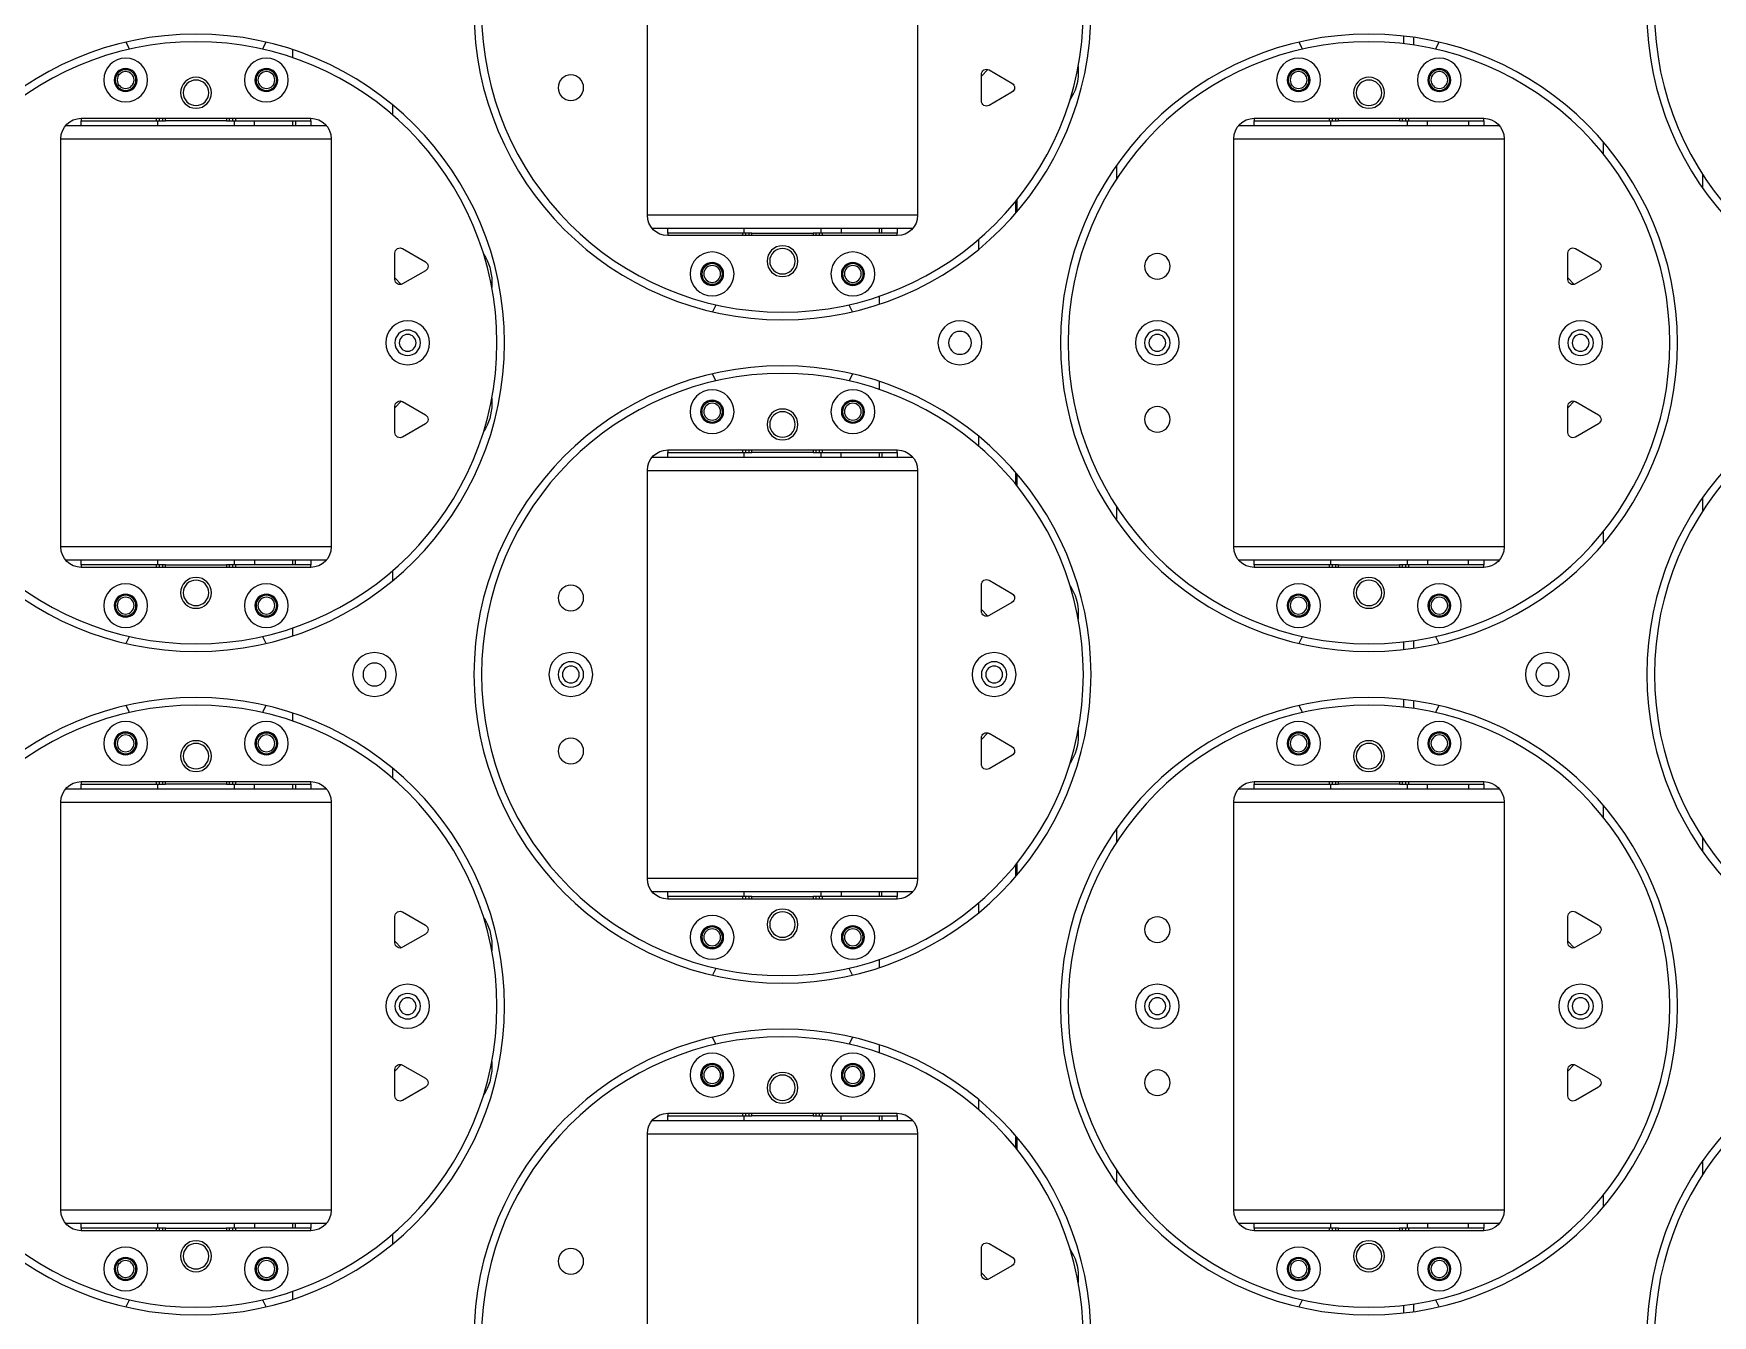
# Model space of a CAD drawing. Header units: millimetres. Extents: x 845401 to 948039, y 511594 to 550263.
# Drawn here: x 923930.8 to 924260, y 531946.1 to 532197.3 of the extents above; entities that cross this region are included whole.
import ezdxf

# ---------------------------------------------------------------- set-up
doc = ezdxf.new("R2010")
doc.units = ezdxf.units.MM
doc.layers.add('00', color=7, linetype='Continuous')
doc.layers.add('A-剖-0.10mm.......SECT-L01', color=255, linetype='Continuous', lineweight=18)

# ---------------------------------------------------------------- blocks, each defined once
blk = doc.blocks.new('1260包胶摆轮')
at = {"color": 7, "linetype": 'Continuous', "lineweight": 25}
for p, q in [((4842697.88, 878556.8), (4842697.88, 878476.8)), ((4842750.88, 878476.8), (4842750.88, 878556.8)), ((4842846.16, 878510.41), (4842846.16, 878511.92)), ((4842628.38, 878509.24), (4842628.38, 878507.66)), ((4842763.38, 878504.05), (4842764.64, 878505.36)), ((4842763.38, 878504.4), (4842763.38, 878499.2)), ((4842769.38, 878502.66), (4842764.88, 878505.26)), ((4842782.38, 878504.8), (4842782.38, 878505.96)), ((4842764.88, 878498.33), (4842769.38, 878500.93)), ((4842647.88, 878496.51), (4842647.88, 878498.47)), ((4842583.76, 878494.3), (4842635.01, 878494.3)), ((4842631.88, 878495.8), (4842586.88, 878495.8)), ((4842586.88, 878495.3), (4842586.88, 878495.8)), ((4842601.63, 878495.3), (4842586.88, 878495.3)), ((4842586.88, 878495.3), (4842586.88, 878494.3)), ((4842601.63, 878495.8), (4842601.63, 878495.3)), ((4842602.22, 878495.3), (4842601.63, 878495.3)), ((4842601.88, 878495.3), (4842601.88, 878494.3)), ((4842602.8, 878495.3), (4842602.22, 878495.3)), ((4842603.38, 878495.3), (4842602.8, 878495.3)), ((4842603.38, 878495.8), (4842603.38, 878495.3)), ((4842603.38, 878495.3), (4842615.38, 878495.3)), ((4842615.38, 878495.3), (4842615.38, 878495.8)), ((4842615.97, 878495.3), (4842615.38, 878495.3)), ((4842616.55, 878495.3), (4842615.97, 878495.3)), ((4842617.13, 878495.3), (4842616.55, 878495.3)), ((4842616.88, 878494.3), (4842616.88, 878495.3)), ((4842617.13, 878495.3), (4842617.13, 878495.8)), ((4842631.88, 878495.3), (4842617.13, 878495.3)), ((4842620.88, 878494.3), (4842620.88, 878495.3)), ((4842628.38, 878495.3), (4842628.38, 878494.3)), ((4842628.88, 878495.3), (4842628.88, 878494.3)), ((4842631.88, 878495.8), (4842631.88, 878495.3)), ((4842631.88, 878494.3), (4842631.88, 878495.3)), ((4842813.76, 878494.3), (4842865.01, 878494.3)), ((4842861.88, 878495.8), (4842816.88, 878495.8)), ((4842816.88, 878495.3), (4842816.88, 878495.8)), ((4842831.63, 878495.3), (4842816.88, 878495.3)), ((4842816.88, 878495.3), (4842816.88, 878494.3)), ((4842831.63, 878495.8), (4842831.63, 878495.3)), ((4842832.22, 878495.3), (4842831.63, 878495.3)), ((4842831.88, 878495.3), (4842831.88, 878494.3)), ((4842832.8, 878495.3), (4842832.22, 878495.3)), ((4842833.38, 878495.3), (4842832.8, 878495.3)), ((4842833.38, 878495.8), (4842833.38, 878495.3)), ((4842833.38, 878495.3), (4842845.38, 878495.3)), ((4842845.38, 878495.3), (4842845.38, 878495.8)), ((4842845.97, 878495.3), (4842845.38, 878495.3)), ((4842846.55, 878495.3), (4842845.97, 878495.3)), ((4842847.13, 878495.3), (4842846.55, 878495.3)), ((4842846.88, 878494.3), (4842846.88, 878495.3)), ((4842847.13, 878495.3), (4842847.13, 878495.8)), ((4842861.88, 878495.3), (4842847.13, 878495.3)), ((4842850.88, 878494.3), (4842850.88, 878495.3)), ((4842858.88, 878495.3), (4842858.88, 878494.3)), ((4842861.88, 878495.8), (4842861.88, 878495.3)), ((4842861.88, 878494.3), (4842861.88, 878495.3)), ((4842582.88, 878491.8), (4842582.88, 878411.8)), ((4842635.88, 878411.8), (4842635.88, 878491.8)), ((4842812.88, 878491.8), (4842812.88, 878411.8)), ((4842865.88, 878411.8), (4842865.88, 878491.8)), ((4842885.38, 878491.1), (4842885.38, 878488.74)), ((4842789.88, 878483.9), (4842789.88, 878486.58)), ((4842904.88, 878484.69), (4842904.88, 878482.01)), ((4842770.38, 878479.85), (4842770.38, 878477.5)), ((4842750.01, 878474.3), (4842698.76, 878474.3)), ((4842701.88, 878474.3), (4842701.88, 878473.3)), ((4842716.88, 878474.3), (4842716.88, 878473.3)), ((4842731.88, 878473.3), (4842731.88, 878474.3)), ((4842735.88, 878474.3), (4842735.88, 878473.3)), ((4842743.38, 878474.3), (4842743.38, 878473.3)), ((4842743.88, 878473.3), (4842743.88, 878474.3)), ((4842746.88, 878473.3), (4842746.88, 878474.3)), ((4842654.38, 878467.66), (4842649.88, 878470.26)), ((4842701.88, 878472.8), (4842701.88, 878473.3)), ((4842701.88, 878473.3), (4842716.63, 878473.3)), ((4842701.88, 878472.8), (4842746.88, 878472.8)), ((4842716.63, 878473.3), (4842716.63, 878472.8)), ((4842716.63, 878473.3), (4842717.22, 878473.3)), ((4842717.22, 878473.3), (4842717.8, 878473.3)), ((4842717.8, 878473.3), (4842718.38, 878473.3)), ((4842730.38, 878473.3), (4842718.38, 878473.3)), ((4842718.38, 878473.3), (4842718.38, 878472.8)), ((4842730.38, 878472.8), (4842730.38, 878473.3)), ((4842730.38, 878473.3), (4842730.97, 878473.3)), ((4842730.97, 878473.3), (4842731.55, 878473.3)), ((4842731.55, 878473.3), (4842732.13, 878473.3)), ((4842732.13, 878473.3), (4842746.88, 878473.3)), ((4842732.13, 878472.8), (4842732.13, 878473.3)), ((4842746.88, 878473.3), (4842746.88, 878472.8)), ((4842762.88, 878472.09), (4842762.88, 878470.13)), ((4842884.38, 878467.66), (4842879.88, 878470.26)), ((4842648.38, 878469.4), (4842648.38, 878464.2)), ((4842878.38, 878469.4), (4842878.38, 878464.2)), ((4842649.64, 878463.23), (4842648.38, 878464.54)), ((4842649.88, 878463.33), (4842654.38, 878465.93)), ((4842667.38, 878462.63), (4842667.38, 878463.8)), ((4842879.64, 878463.23), (4842878.38, 878464.54)), ((4842879.88, 878463.33), (4842884.38, 878465.93)), ((4842743.38, 878460.94), (4842743.38, 878459.36)), ((4842743.38, 878444.24), (4842743.38, 878442.66)), ((4842667.38, 878439.8), (4842667.38, 878440.96)), ((4842648.38, 878439.05), (4842649.64, 878440.36)), ((4842648.38, 878439.4), (4842648.38, 878434.2)), ((4842654.38, 878437.66), (4842649.88, 878440.26)), ((4842878.38, 878439.05), (4842879.64, 878440.36)), ((4842878.38, 878439.4), (4842878.38, 878434.2)), ((4842884.38, 878437.66), (4842879.88, 878440.26)), ((4842649.88, 878433.33), (4842654.38, 878435.93)), ((4842879.88, 878433.33), (4842884.38, 878435.93)), ((4842746.88, 878430.8), (4842701.88, 878430.8)), ((4842701.88, 878430.3), (4842701.88, 878430.8)), ((4842716.63, 878430.8), (4842716.63, 878430.3)), ((4842718.38, 878430.8), (4842718.38, 878430.3)), ((4842730.38, 878430.3), (4842730.38, 878430.8)), ((4842732.13, 878430.3), (4842732.13, 878430.8)), ((4842746.88, 878430.8), (4842746.88, 878430.3)), ((4842762.88, 878433.47), (4842762.88, 878431.51)), ((4842698.76, 878429.3), (4842750.01, 878429.3)), ((4842716.63, 878430.3), (4842701.88, 878430.3)), ((4842701.88, 878430.3), (4842701.88, 878429.3)), ((4842717.22, 878430.3), (4842716.63, 878430.3)), ((4842716.88, 878430.3), (4842716.88, 878429.3)), ((4842717.8, 878430.3), (4842717.22, 878430.3)), ((4842718.38, 878430.3), (4842717.8, 878430.3)), ((4842718.38, 878430.3), (4842730.38, 878430.3)), ((4842730.97, 878430.3), (4842730.38, 878430.3)), ((4842731.55, 878430.3), (4842730.97, 878430.3)), ((4842732.13, 878430.3), (4842731.55, 878430.3)), ((4842731.88, 878429.3), (4842731.88, 878430.3)), ((4842746.88, 878430.3), (4842732.13, 878430.3)), ((4842735.88, 878429.3), (4842735.88, 878430.3)), ((4842743.38, 878430.3), (4842743.38, 878429.3)), ((4842743.88, 878430.3), (4842743.88, 878429.3)), ((4842746.88, 878429.3), (4842746.88, 878430.3)), ((4842697.88, 878426.8), (4842697.88, 878346.8)), ((4842750.88, 878346.8), (4842750.88, 878426.8)), ((4842770.38, 878426.1), (4842770.38, 878423.74)), ((4842904.88, 878421.58), (4842904.88, 878418.9)), ((4842789.88, 878417.01), (4842789.88, 878419.69)), ((4842885.38, 878414.85), (4842885.38, 878412.5)), ((4842635.01, 878409.3), (4842583.76, 878409.3)), ((4842586.88, 878409.3), (4842586.88, 878408.3)), ((4842586.88, 878407.8), (4842586.88, 878408.3)), ((4842586.88, 878408.3), (4842601.63, 878408.3)), ((4842586.88, 878407.8), (4842631.88, 878407.8)), ((4842601.63, 878408.3), (4842601.63, 878407.8)), ((4842601.63, 878408.3), (4842602.22, 878408.3)), ((4842601.88, 878409.3), (4842601.88, 878408.3)), ((4842602.22, 878408.3), (4842602.8, 878408.3)), ((4842602.8, 878408.3), (4842603.38, 878408.3)), ((4842615.38, 878408.3), (4842603.38, 878408.3)), ((4842603.38, 878408.3), (4842603.38, 878407.8)), ((4842615.38, 878407.8), (4842615.38, 878408.3)), ((4842615.38, 878408.3), (4842615.97, 878408.3)), ((4842615.97, 878408.3), (4842616.55, 878408.3)), ((4842616.55, 878408.3), (4842617.13, 878408.3)), ((4842616.88, 878408.3), (4842616.88, 878409.3)), ((4842617.13, 878407.8), (4842617.13, 878408.3)), ((4842617.13, 878408.3), (4842631.88, 878408.3)), ((4842620.88, 878409.3), (4842620.88, 878408.3)), ((4842628.38, 878409.3), (4842628.38, 878408.3)), ((4842628.88, 878408.3), (4842628.88, 878409.3)), ((4842631.88, 878408.3), (4842631.88, 878409.3)), ((4842631.88, 878408.3), (4842631.88, 878407.8)), ((4842865.01, 878409.3), (4842813.76, 878409.3)), ((4842816.88, 878409.3), (4842816.88, 878408.3)), ((4842816.88, 878408.3), (4842831.63, 878408.3)), ((4842816.88, 878407.8), (4842816.88, 878408.3)), ((4842816.88, 878407.8), (4842861.88, 878407.8)), ((4842831.63, 878408.3), (4842831.63, 878407.8)), ((4842831.63, 878408.3), (4842832.22, 878408.3)), ((4842831.88, 878409.3), (4842831.88, 878408.3)), ((4842832.22, 878408.3), (4842832.8, 878408.3)), ((4842832.8, 878408.3), (4842833.38, 878408.3)), ((4842845.38, 878408.3), (4842833.38, 878408.3)), ((4842833.38, 878408.3), (4842833.38, 878407.8)), ((4842845.38, 878407.8), (4842845.38, 878408.3)), ((4842845.38, 878408.3), (4842845.97, 878408.3)), ((4842845.97, 878408.3), (4842846.55, 878408.3)), ((4842846.55, 878408.3), (4842847.13, 878408.3)), ((4842846.88, 878408.3), (4842846.88, 878409.3)), ((4842847.13, 878407.8), (4842847.13, 878408.3)), ((4842847.13, 878408.3), (4842861.88, 878408.3)), ((4842850.88, 878409.3), (4842850.88, 878408.3)), ((4842858.88, 878408.3), (4842858.88, 878409.3)), ((4842861.88, 878408.3), (4842861.88, 878409.3)), ((4842861.88, 878408.3), (4842861.88, 878407.8)), ((4842647.88, 878405.13), (4842647.88, 878407.09)), ((4842763.38, 878404.4), (4842763.38, 878399.2)), ((4842769.38, 878402.66), (4842764.88, 878405.26)), ((4842764.64, 878398.23), (4842763.38, 878399.54)), ((4842764.88, 878398.33), (4842769.38, 878400.93)), ((4842782.38, 878397.63), (4842782.38, 878398.8)), ((4842628.38, 878395.94), (4842628.38, 878394.36)), ((4842846.16, 878391.68), (4842846.16, 878393.19)), ((4842846.16, 878380.41), (4842846.16, 878381.92)), ((4842628.38, 878379.24), (4842628.38, 878377.66)), ((4842763.38, 878374.05), (4842764.64, 878375.36)), ((4842769.38, 878372.66), (4842764.88, 878375.26)), ((4842782.38, 878374.8), (4842782.38, 878375.96)), ((4842763.38, 878374.4), (4842763.38, 878369.2)), ((4842647.88, 878366.51), (4842647.88, 878368.47)), ((4842764.88, 878368.33), (4842769.38, 878370.93)), ((4842631.88, 878365.8), (4842586.88, 878365.8)), ((4842586.88, 878365.3), (4842586.88, 878365.8)), ((4842601.63, 878365.3), (4842586.88, 878365.3)), ((4842586.88, 878365.3), (4842586.88, 878364.3)), ((4842601.63, 878365.8), (4842601.63, 878365.3)), ((4842602.22, 878365.3), (4842601.63, 878365.3)), ((4842601.88, 878365.3), (4842601.88, 878364.3)), ((4842602.8, 878365.3), (4842602.22, 878365.3)), ((4842603.38, 878365.3), (4842602.8, 878365.3)), ((4842603.38, 878365.8), (4842603.38, 878365.3)), ((4842603.38, 878365.3), (4842615.38, 878365.3)), ((4842615.38, 878365.3), (4842615.38, 878365.8)), ((4842615.97, 878365.3), (4842615.38, 878365.3)), ((4842616.55, 878365.3), (4842615.97, 878365.3)), ((4842617.13, 878365.3), (4842616.55, 878365.3)), ((4842616.88, 878364.3), (4842616.88, 878365.3)), ((4842617.13, 878365.3), (4842617.13, 878365.8)), ((4842631.88, 878365.3), (4842617.13, 878365.3)), ((4842620.88, 878364.3), (4842620.88, 878365.3)), ((4842628.38, 878365.3), (4842628.38, 878364.3)), ((4842628.88, 878365.3), (4842628.88, 878364.3)), ((4842631.88, 878365.8), (4842631.88, 878365.3)), ((4842631.88, 878364.3), (4842631.88, 878365.3)), ((4842861.88, 878365.8), (4842816.88, 878365.8)), ((4842816.88, 878365.3), (4842816.88, 878365.8)), ((4842831.63, 878365.3), (4842816.88, 878365.3)), ((4842816.88, 878365.3), (4842816.88, 878364.3)), ((4842831.63, 878365.8), (4842831.63, 878365.3)), ((4842832.22, 878365.3), (4842831.63, 878365.3)), ((4842831.88, 878365.3), (4842831.88, 878364.3)), ((4842832.8, 878365.3), (4842832.22, 878365.3)), ((4842833.38, 878365.3), (4842832.8, 878365.3)), ((4842833.38, 878365.8), (4842833.38, 878365.3)), ((4842833.38, 878365.3), (4842845.38, 878365.3)), ((4842845.38, 878365.3), (4842845.38, 878365.8)), ((4842845.97, 878365.3), (4842845.38, 878365.3)), ((4842846.55, 878365.3), (4842845.97, 878365.3)), ((4842847.13, 878365.3), (4842846.55, 878365.3)), ((4842846.88, 878364.3), (4842846.88, 878365.3)), ((4842847.13, 878365.3), (4842847.13, 878365.8)), ((4842861.88, 878365.3), (4842847.13, 878365.3)), ((4842850.88, 878364.3), (4842850.88, 878365.3)), ((4842858.88, 878365.3), (4842858.88, 878364.3)), ((4842861.88, 878365.8), (4842861.88, 878365.3)), ((4842861.88, 878364.3), (4842861.88, 878365.3)), ((4842582.88, 878361.8), (4842582.88, 878281.8)), ((4842583.76, 878364.3), (4842635.01, 878364.3)), ((4842635.88, 878281.8), (4842635.88, 878361.8)), ((4842812.88, 878361.8), (4842812.88, 878281.8)), ((4842813.76, 878364.3), (4842865.01, 878364.3)), ((4842865.88, 878281.8), (4842865.88, 878361.8)), ((4842885.38, 878361.1), (4842885.38, 878358.74)), ((4842789.88, 878353.9), (4842789.88, 878356.58)), ((4842904.88, 878354.69), (4842904.88, 878352.01)), ((4842770.38, 878349.85), (4842770.38, 878347.5)), ((4842750.01, 878344.3), (4842698.76, 878344.3)), ((4842701.88, 878344.3), (4842701.88, 878343.3)), ((4842701.88, 878343.3), (4842716.63, 878343.3)), ((4842701.88, 878342.8), (4842701.88, 878343.3)), ((4842701.88, 878342.8), (4842746.88, 878342.8)), ((4842716.63, 878343.3), (4842716.63, 878342.8)), ((4842716.63, 878343.3), (4842717.22, 878343.3)), ((4842716.88, 878344.3), (4842716.88, 878343.3)), ((4842717.22, 878343.3), (4842717.8, 878343.3)), ((4842717.8, 878343.3), (4842718.38, 878343.3)), ((4842730.38, 878343.3), (4842718.38, 878343.3)), ((4842718.38, 878343.3), (4842718.38, 878342.8)), ((4842730.38, 878342.8), (4842730.38, 878343.3)), ((4842730.38, 878343.3), (4842730.97, 878343.3)), ((4842730.97, 878343.3), (4842731.55, 878343.3)), ((4842731.55, 878343.3), (4842732.13, 878343.3)), ((4842731.88, 878343.3), (4842731.88, 878344.3)), ((4842732.13, 878342.8), (4842732.13, 878343.3)), ((4842732.13, 878343.3), (4842746.88, 878343.3)), ((4842735.88, 878344.3), (4842735.88, 878343.3)), ((4842743.38, 878344.3), (4842743.38, 878343.3)), ((4842743.88, 878343.3), (4842743.88, 878344.3)), ((4842746.88, 878343.3), (4842746.88, 878344.3)), ((4842746.88, 878343.3), (4842746.88, 878342.8)), ((4842762.88, 878342.09), (4842762.88, 878340.13)), ((4842648.38, 878339.4), (4842648.38, 878334.2)), ((4842654.38, 878337.66), (4842649.88, 878340.26)), ((4842878.38, 878339.4), (4842878.38, 878334.2)), ((4842884.38, 878337.66), (4842879.88, 878340.26)), ((4842649.88, 878333.33), (4842654.38, 878335.93)), ((4842879.88, 878333.33), (4842884.38, 878335.93)), ((4842649.64, 878333.23), (4842648.38, 878334.54)), ((4842667.38, 878332.63), (4842667.38, 878333.8)), ((4842879.64, 878333.23), (4842878.38, 878334.54)), ((4842743.38, 878330.94), (4842743.38, 878329.36)), ((4842743.38, 878314.24), (4842743.38, 878312.66)), ((4842648.38, 878309.05), (4842649.64, 878310.36)), ((4842648.38, 878309.4), (4842648.38, 878304.2)), ((4842654.38, 878307.66), (4842649.88, 878310.26)), ((4842667.38, 878309.8), (4842667.38, 878310.96)), ((4842878.38, 878309.05), (4842879.64, 878310.36)), ((4842878.38, 878309.4), (4842878.38, 878304.2)), ((4842884.38, 878307.66), (4842879.88, 878310.26)), ((4842649.88, 878303.33), (4842654.38, 878305.93)), ((4842879.88, 878303.33), (4842884.38, 878305.93)), ((4842762.88, 878303.47), (4842762.88, 878301.51)), ((4842698.76, 878299.3), (4842750.01, 878299.3)), ((4842746.88, 878300.8), (4842701.88, 878300.8)), ((4842701.88, 878300.3), (4842701.88, 878300.8)), ((4842716.63, 878300.3), (4842701.88, 878300.3)), ((4842701.88, 878300.3), (4842701.88, 878299.3)), ((4842716.63, 878300.8), (4842716.63, 878300.3)), ((4842717.22, 878300.3), (4842716.63, 878300.3)), ((4842716.88, 878300.3), (4842716.88, 878299.3)), ((4842717.8, 878300.3), (4842717.22, 878300.3)), ((4842718.38, 878300.3), (4842717.8, 878300.3)), ((4842718.38, 878300.8), (4842718.38, 878300.3)), ((4842718.38, 878300.3), (4842730.38, 878300.3)), ((4842730.38, 878300.3), (4842730.38, 878300.8)), ((4842730.97, 878300.3), (4842730.38, 878300.3)), ((4842731.55, 878300.3), (4842730.97, 878300.3)), ((4842732.13, 878300.3), (4842731.55, 878300.3)), ((4842731.88, 878299.3), (4842731.88, 878300.3)), ((4842732.13, 878300.3), (4842732.13, 878300.8)), ((4842746.88, 878300.3), (4842732.13, 878300.3)), ((4842735.88, 878299.3), (4842735.88, 878300.3)), ((4842743.38, 878300.3), (4842743.38, 878299.3)), ((4842743.88, 878300.3), (4842743.88, 878299.3)), ((4842746.88, 878300.8), (4842746.88, 878300.3)), ((4842746.88, 878299.3), (4842746.88, 878300.3)), ((4842697.88, 878296.8), (4842697.88, 878216.8)), ((4842750.88, 878216.8), (4842750.88, 878296.8)), ((4842770.38, 878296.1), (4842770.38, 878293.74)), ((4842789.88, 878287.01), (4842789.88, 878289.69)), ((4842904.88, 878291.58), (4842904.88, 878288.9)), ((4842885.38, 878284.85), (4842885.38, 878282.5)), ((4842635.01, 878279.3), (4842583.76, 878279.3)), ((4842586.88, 878279.3), (4842586.88, 878278.3)), ((4842601.88, 878279.3), (4842601.88, 878278.3)), ((4842616.88, 878278.3), (4842616.88, 878279.3)), ((4842620.88, 878279.3), (4842620.88, 878278.3)), ((4842628.38, 878279.3), (4842628.38, 878278.3)), ((4842628.88, 878278.3), (4842628.88, 878279.3)), ((4842631.88, 878278.3), (4842631.88, 878279.3)), ((4842865.01, 878279.3), (4842813.76, 878279.3)), ((4842816.88, 878279.3), (4842816.88, 878278.3)), ((4842831.88, 878279.3), (4842831.88, 878278.3)), ((4842846.88, 878278.3), (4842846.88, 878279.3)), ((4842850.88, 878279.3), (4842850.88, 878278.3)), ((4842858.88, 878278.3), (4842858.88, 878279.3)), ((4842861.88, 878278.3), (4842861.88, 878279.3)), ((4842586.88, 878278.3), (4842601.63, 878278.3)), ((4842586.88, 878277.8), (4842586.88, 878278.3)), ((4842586.88, 878277.8), (4842631.88, 878277.8)), ((4842601.63, 878278.3), (4842601.63, 878277.8)), ((4842601.63, 878278.3), (4842602.22, 878278.3)), ((4842602.22, 878278.3), (4842602.8, 878278.3)), ((4842602.8, 878278.3), (4842603.38, 878278.3)), ((4842615.38, 878278.3), (4842603.38, 878278.3)), ((4842603.38, 878278.3), (4842603.38, 878277.8)), ((4842615.38, 878277.8), (4842615.38, 878278.3)), ((4842615.38, 878278.3), (4842615.97, 878278.3)), ((4842615.97, 878278.3), (4842616.55, 878278.3)), ((4842616.55, 878278.3), (4842617.13, 878278.3)), ((4842617.13, 878277.8), (4842617.13, 878278.3)), ((4842617.13, 878278.3), (4842631.88, 878278.3)), ((4842631.88, 878278.3), (4842631.88, 878277.8)), ((4842647.88, 878275.13), (4842647.88, 878277.09)), ((4842816.88, 878277.8), (4842816.88, 878278.3)), ((4842816.88, 878278.3), (4842831.63, 878278.3)), ((4842816.88, 878277.8), (4842861.88, 878277.8)), ((4842831.63, 878278.3), (4842831.63, 878277.8)), ((4842831.63, 878278.3), (4842832.22, 878278.3)), ((4842832.22, 878278.3), (4842832.8, 878278.3)), ((4842832.8, 878278.3), (4842833.38, 878278.3)), ((4842845.38, 878278.3), (4842833.38, 878278.3)), ((4842833.38, 878278.3), (4842833.38, 878277.8)), ((4842845.38, 878277.8), (4842845.38, 878278.3)), ((4842845.38, 878278.3), (4842845.97, 878278.3)), ((4842845.97, 878278.3), (4842846.55, 878278.3)), ((4842846.55, 878278.3), (4842847.13, 878278.3)), ((4842847.13, 878277.8), (4842847.13, 878278.3)), ((4842847.13, 878278.3), (4842861.88, 878278.3)), ((4842861.88, 878278.3), (4842861.88, 878277.8)), ((4842763.38, 878274.4), (4842763.38, 878269.2)), ((4842769.38, 878272.66), (4842764.88, 878275.26)), ((4842764.64, 878268.23), (4842763.38, 878269.54)), ((4842764.88, 878268.33), (4842769.38, 878270.93)), ((4842782.38, 878267.63), (4842782.38, 878268.8)), ((4842628.38, 878265.94), (4842628.38, 878264.36)), ((4842846.16, 878261.68), (4842846.16, 878263.19))]:
    blk.add_line(p, q, dxfattribs=at)
at = {"color": 8, "linetype": 'Continuous', "lineweight": 25}
for p, q in [((4842848.16, 878511.66), (4842848.16, 878510.14)), ((4842602.22, 878495.8), (4842602.22, 878495.3)), ((4842602.8, 878495.3), (4842602.8, 878495.8)), ((4842615.97, 878495.8), (4842615.97, 878495.3)), ((4842616.55, 878495.3), (4842616.55, 878495.8)), ((4842832.22, 878495.8), (4842832.22, 878495.3)), ((4842832.8, 878495.3), (4842832.8, 878495.8)), ((4842845.97, 878495.8), (4842845.97, 878495.3)), ((4842846.55, 878495.3), (4842846.55, 878495.8)), ((4842635.88, 878491.8), (4842582.88, 878491.8)), ((4842865.88, 878491.8), (4842812.88, 878491.8)), ((4842697.88, 878476.8), (4842750.88, 878476.8)), ((4842770.15, 878479.56), (4842770.15, 878477.23)), ((4842717.22, 878473.3), (4842717.22, 878472.8)), ((4842717.8, 878472.8), (4842717.8, 878473.3)), ((4842730.97, 878473.3), (4842730.97, 878472.8)), ((4842731.55, 878472.8), (4842731.55, 878473.3)), ((4842717.22, 878430.8), (4842717.22, 878430.3)), ((4842717.8, 878430.3), (4842717.8, 878430.8)), ((4842730.97, 878430.8), (4842730.97, 878430.3)), ((4842731.55, 878430.3), (4842731.55, 878430.8)), ((4842750.88, 878426.8), (4842697.88, 878426.8)), ((4842770.15, 878426.37), (4842770.15, 878424.03)), ((4842582.88, 878411.8), (4842635.88, 878411.8)), ((4842812.88, 878411.8), (4842865.88, 878411.8)), ((4842602.22, 878408.3), (4842602.22, 878407.8)), ((4842602.8, 878407.8), (4842602.8, 878408.3)), ((4842615.97, 878408.3), (4842615.97, 878407.8)), ((4842616.55, 878407.8), (4842616.55, 878408.3)), ((4842832.22, 878408.3), (4842832.22, 878407.8)), ((4842832.8, 878407.8), (4842832.8, 878408.3)), ((4842845.97, 878408.3), (4842845.97, 878407.8)), ((4842846.55, 878407.8), (4842846.55, 878408.3)), ((4842848.16, 878393.45), (4842848.16, 878391.94)), ((4842848.16, 878381.66), (4842848.16, 878380.14)), ((4842602.22, 878365.8), (4842602.22, 878365.3)), ((4842602.8, 878365.3), (4842602.8, 878365.8)), ((4842615.97, 878365.8), (4842615.97, 878365.3)), ((4842616.55, 878365.3), (4842616.55, 878365.8)), ((4842832.22, 878365.8), (4842832.22, 878365.3)), ((4842832.8, 878365.3), (4842832.8, 878365.8)), ((4842845.97, 878365.8), (4842845.97, 878365.3)), ((4842846.55, 878365.3), (4842846.55, 878365.8)), ((4842635.88, 878361.8), (4842582.88, 878361.8)), ((4842865.88, 878361.8), (4842812.88, 878361.8)), ((4842770.15, 878349.56), (4842770.15, 878347.23)), ((4842697.88, 878346.8), (4842750.88, 878346.8)), ((4842717.22, 878343.3), (4842717.22, 878342.8)), ((4842717.8, 878342.8), (4842717.8, 878343.3)), ((4842730.97, 878343.3), (4842730.97, 878342.8)), ((4842731.55, 878342.8), (4842731.55, 878343.3)), ((4842717.22, 878300.8), (4842717.22, 878300.3)), ((4842717.8, 878300.3), (4842717.8, 878300.8)), ((4842730.97, 878300.8), (4842730.97, 878300.3)), ((4842731.55, 878300.3), (4842731.55, 878300.8)), ((4842750.88, 878296.8), (4842697.88, 878296.8)), ((4842770.15, 878296.37), (4842770.15, 878294.03)), ((4842582.88, 878281.8), (4842635.88, 878281.8)), ((4842812.88, 878281.8), (4842865.88, 878281.8)), ((4842602.22, 878278.3), (4842602.22, 878277.8)), ((4842602.8, 878277.8), (4842602.8, 878278.3)), ((4842615.97, 878278.3), (4842615.97, 878277.8)), ((4842616.55, 878277.8), (4842616.55, 878278.3)), ((4842832.22, 878278.3), (4842832.22, 878277.8)), ((4842832.8, 878277.8), (4842832.8, 878278.3)), ((4842845.97, 878278.3), (4842845.97, 878277.8)), ((4842846.55, 878277.8), (4842846.55, 878278.3)), ((4842848.16, 878263.45), (4842848.16, 878261.94))]:
    blk.add_line(p, q, dxfattribs=at)
at = {"color": 7, "linetype": 'Continuous', "lineweight": 25, "flags": 128}
for points in [[(4842595.67, 878510.72), (4842595.69, 878510.66), (4842596.36, 878509.34)], [(4842622.4, 878509.34), (4842623.07, 878510.66), (4842623.1, 878510.72)], [(4842825.67, 878510.72), (4842825.7, 878510.66), (4842826.37, 878509.34)], [(4842852.4, 878509.34), (4842853.07, 878510.66), (4842853.1, 878510.72)], [(4842711.36, 878459.25), (4842711.2, 878458.96), (4842710.67, 878457.87)], [(4842738.1, 878457.87), (4842737.56, 878458.96), (4842737.4, 878459.25)], [(4842710.67, 878445.72), (4842710.69, 878445.66), (4842711.36, 878444.34)], [(4842737.4, 878444.34), (4842738.07, 878445.66), (4842738.1, 878445.72)], [(4842596.36, 878394.25), (4842596.2, 878393.96), (4842595.67, 878392.87)], [(4842623.1, 878392.87), (4842622.56, 878393.96), (4842622.4, 878394.25)], [(4842826.37, 878394.25), (4842826.21, 878393.96), (4842825.67, 878392.87)], [(4842853.1, 878392.87), (4842852.56, 878393.96), (4842852.4, 878394.25)], [(4842595.67, 878380.72), (4842595.69, 878380.66), (4842596.36, 878379.34)], [(4842622.4, 878379.34), (4842623.07, 878380.66), (4842623.1, 878380.72)], [(4842825.67, 878380.72), (4842825.7, 878380.66), (4842826.37, 878379.34)], [(4842852.4, 878379.34), (4842853.07, 878380.66), (4842853.1, 878380.72)], [(4842711.36, 878329.25), (4842711.2, 878328.96), (4842710.67, 878327.87)], [(4842738.1, 878327.87), (4842737.56, 878328.96), (4842737.4, 878329.25)], [(4842710.67, 878315.72), (4842710.69, 878315.66), (4842711.36, 878314.34)], [(4842737.4, 878314.34), (4842738.07, 878315.66), (4842738.1, 878315.72)], [(4842596.36, 878264.25), (4842596.2, 878263.96), (4842595.67, 878262.87)], [(4842623.1, 878262.87), (4842622.56, 878263.96), (4842622.4, 878264.25)], [(4842826.37, 878264.25), (4842826.21, 878263.96), (4842825.67, 878262.87)], [(4842853.1, 878262.87), (4842852.56, 878263.96), (4842852.4, 878264.25)]]:
    blk.add_lwpolyline(points, dxfattribs=at)
at = {"color": 7, "linetype": 'Continuous', "lineweight": 25}
for centre, radius in [((4842724.38, 878516.8), 60.5), ((4842724.38, 878516.8), 59), ((4842954.38, 878516.8), 60.5), ((4842954.38, 878516.8), 59), ((4842609.38, 878451.8), 60.5), ((4842609.38, 878451.8), 59), ((4842839.38, 878451.8), 60.5), ((4842839.38, 878451.8), 59), ((4842595.58, 878503.3), 4.3), ((4842623.18, 878503.3), 4.3), ((4842825.58, 878503.3), 4.3), ((4842853.18, 878503.3), 4.3), ((4842595.58, 878503.3), 2.25), ((4842595.58, 878503.3), 2.03), ((4842595.58, 878503.3), 1.65), ((4842609.38, 878500.8), 3.03), ((4842609.38, 878500.8), 2.5), ((4842623.18, 878503.3), 2.25), ((4842623.18, 878503.3), 2.03), ((4842623.18, 878503.3), 1.65), ((4842682.88, 878501.8), 2.5), ((4842825.58, 878503.3), 2.25), ((4842825.58, 878503.3), 2.03), ((4842825.58, 878503.3), 1.65), ((4842839.38, 878500.8), 3.03), ((4842839.38, 878500.8), 2.5), ((4842853.18, 878503.3), 2.25), ((4842853.18, 878503.3), 2.03), ((4842853.18, 878503.3), 1.65), ((4842724.38, 878467.8), 3.03), ((4842724.38, 878467.8), 2.5), ((4842710.58, 878465.3), 4.3), ((4842710.58, 878465.3), 2.25), ((4842710.58, 878465.3), 2.02), ((4842710.58, 878465.3), 1.65), ((4842738.18, 878465.3), 4.3), ((4842738.18, 878465.3), 2.25), ((4842738.18, 878465.3), 2.02), ((4842738.18, 878465.3), 1.65), ((4842797.88, 878466.8), 2.5), ((4842650.88, 878451.8), 4.3), ((4842650.88, 878451.8), 2.5), ((4842797.88, 878451.8), 4.3), ((4842797.88, 878451.8), 2.5), ((4842880.88, 878451.8), 4.3), ((4842880.88, 878451.8), 2.5), ((4842650.88, 878451.8), 1.65), ((4842797.88, 878451.8), 1.65), ((4842880.88, 878451.8), 1.65), ((4842724.38, 878386.8), 60.5), ((4842954.38, 878386.8), 60.5), ((4842724.38, 878386.8), 59), ((4842954.38, 878386.8), 59), ((4842710.58, 878438.3), 4.3), ((4842738.18, 878438.3), 4.3), ((4842710.58, 878438.3), 2.25), ((4842710.58, 878438.3), 2.02), ((4842710.58, 878438.3), 1.65), ((4842724.38, 878435.8), 3.03), ((4842724.38, 878435.8), 2.5), ((4842738.18, 878438.3), 2.25), ((4842738.18, 878438.3), 2.02), ((4842738.18, 878438.3), 1.65), ((4842797.88, 878436.8), 2.5), ((4842595.58, 878400.3), 4.3), ((4842609.38, 878402.8), 3.03), ((4842609.38, 878402.8), 2.5), ((4842623.18, 878400.3), 4.3), ((4842825.58, 878400.3), 4.3), ((4842839.38, 878402.8), 3.03), ((4842839.38, 878402.8), 2.5), ((4842853.18, 878400.3), 4.3), ((4842595.58, 878400.3), 2.25), ((4842595.58, 878400.3), 2.03), ((4842595.58, 878400.3), 1.65), ((4842623.18, 878400.3), 2.25), ((4842623.18, 878400.3), 2.03), ((4842623.18, 878400.3), 1.65), ((4842682.88, 878401.8), 2.5), ((4842825.58, 878400.3), 2.25), ((4842825.58, 878400.3), 2.03), ((4842825.58, 878400.3), 1.65), ((4842853.18, 878400.3), 2.25), ((4842853.18, 878400.3), 2.03), ((4842853.18, 878400.3), 1.65), ((4842644.38, 878386.8), 4.3), ((4842644.38, 878386.8), 2.25), ((4842682.88, 878386.8), 4.3), ((4842682.88, 878386.8), 2.5), ((4842682.88, 878386.8), 1.65), ((4842765.88, 878386.8), 4.3), ((4842765.88, 878386.8), 2.5), ((4842765.88, 878386.8), 1.65), ((4842874.38, 878386.8), 4.3), ((4842874.38, 878386.8), 2.25), ((4842609.38, 878321.8), 60.5), ((4842839.38, 878321.8), 60.5), ((4842609.38, 878321.8), 59), ((4842839.38, 878321.8), 59), ((4842595.58, 878373.3), 4.3), ((4842595.58, 878373.3), 2.25), ((4842595.58, 878373.3), 2.02), ((4842595.58, 878373.3), 1.65), ((4842623.18, 878373.3), 4.3), ((4842623.18, 878373.3), 2.25), ((4842623.18, 878373.3), 2.02), ((4842623.18, 878373.3), 1.65), ((4842825.58, 878373.3), 4.3), ((4842825.58, 878373.3), 2.25), ((4842825.58, 878373.3), 2.02), ((4842825.58, 878373.3), 1.65), ((4842853.18, 878373.3), 4.3), ((4842853.18, 878373.3), 2.25), ((4842853.18, 878373.3), 2.02), ((4842853.18, 878373.3), 1.65), ((4842609.38, 878370.8), 3.03), ((4842609.38, 878370.8), 2.5), ((4842682.88, 878371.8), 2.5), ((4842839.38, 878370.8), 3.03), ((4842839.38, 878370.8), 2.5), ((4842710.58, 878335.3), 4.3), ((4842724.38, 878337.8), 3.03), ((4842724.38, 878337.8), 2.5), ((4842738.18, 878335.3), 4.3), ((4842797.88, 878336.8), 2.5), ((4842710.58, 878335.3), 2.25), ((4842710.58, 878335.3), 2.03), ((4842710.58, 878335.3), 1.65), ((4842738.18, 878335.3), 2.25), ((4842738.18, 878335.3), 2.03), ((4842738.18, 878335.3), 1.65), ((4842650.88, 878321.8), 4.3), ((4842759.17, 878321.8), 4.3), ((4842797.88, 878321.8), 4.3), ((4842880.88, 878321.8), 4.3), ((4842650.88, 878321.8), 2.5), ((4842650.88, 878321.8), 1.65), ((4842759.17, 878321.8), 2.25), ((4842797.88, 878321.8), 2.5), ((4842797.88, 878321.8), 1.65), ((4842880.88, 878321.8), 2.5), ((4842880.88, 878321.8), 1.65), ((4842724.38, 878256.8), 60.5), ((4842724.38, 878256.8), 59), ((4842954.38, 878256.8), 60.5), ((4842954.38, 878256.8), 59), ((4842710.58, 878308.3), 4.3), ((4842738.18, 878308.3), 4.3), ((4842710.58, 878308.3), 2.25), ((4842710.58, 878308.3), 2.02), ((4842710.58, 878308.3), 1.65), ((4842738.18, 878308.3), 2.25), ((4842738.18, 878308.3), 2.03), ((4842738.18, 878308.3), 1.65), ((4842797.88, 878306.8), 2.5), ((4842724.38, 878305.8), 3.02), ((4842724.38, 878305.8), 2.5), ((4842595.58, 878270.3), 4.3), ((4842609.38, 878272.8), 3.03), ((4842609.38, 878272.8), 2.5), ((4842623.18, 878270.3), 4.3), ((4842682.88, 878271.8), 2.5), ((4842825.58, 878270.3), 4.3), ((4842839.38, 878272.8), 3.03), ((4842839.38, 878272.8), 2.5), ((4842853.18, 878270.3), 4.3), ((4842595.58, 878270.3), 2.25), ((4842595.58, 878270.3), 2.03), ((4842595.58, 878270.3), 1.65), ((4842623.18, 878270.3), 2.25), ((4842623.18, 878270.3), 2.03), ((4842623.18, 878270.3), 1.65), ((4842825.58, 878270.3), 2.25), ((4842825.58, 878270.3), 2.03), ((4842825.58, 878270.3), 1.65), ((4842853.18, 878270.3), 2.25), ((4842853.18, 878270.3), 2.03), ((4842853.18, 878270.3), 1.65)]:
    blk.add_circle(centre, radius, dxfattribs=at)
for centre, radius, start, end in [((4842764.38, 878504.4), 1, 60, 180), ((4842772.63, 878504.8), 9.75, 326.5886, 0), ((4842768.88, 878501.8), 1, 300, 60), ((4842764.38, 878499.2), 1, 180, 300), ((4842586.88, 878491.8), 4, 90, 180), ((4842631.88, 878491.8), 4, 0, 90), ((4842816.88, 878491.8), 4, 90, 180), ((4842861.88, 878491.8), 4, 0, 90), ((4842701.88, 878476.8), 4, 180, 270), ((4842746.88, 878476.8), 4, 270, 0), ((4842649.38, 878469.4), 1, 60, 180), ((4842879.38, 878469.4), 1, 60, 180), ((4842653.88, 878466.8), 1, 300, 60), ((4842657.63, 878463.8), 9.75, 0, 33.4114), ((4842883.88, 878466.8), 1, 300, 60), ((4842649.38, 878464.2), 1, 180, 300), ((4842879.38, 878464.2), 1, 180, 300), ((4842649.38, 878439.4), 1, 60, 180), ((4842653.88, 878436.8), 1, 300, 60), ((4842657.63, 878439.8), 9.75, 326.5886, 0), ((4842879.38, 878439.4), 1, 60, 180), ((4842883.88, 878436.8), 1, 300, 60), ((4842649.38, 878434.2), 1, 180, 300), ((4842879.38, 878434.2), 1, 180, 300), ((4842701.88, 878426.8), 4, 90, 180), ((4842746.88, 878426.8), 4, 0, 90), ((4842586.88, 878411.8), 4, 180, 270), ((4842631.88, 878411.8), 4, 270, 0), ((4842816.88, 878411.8), 4, 180, 270), ((4842861.88, 878411.8), 4, 270, 0), ((4842764.38, 878404.4), 1, 60, 180), ((4842768.88, 878401.8), 1, 300, 60), ((4842772.63, 878398.8), 9.75, 0, 33.4114), ((4842764.38, 878399.2), 1, 180, 300), ((4842764.38, 878374.4), 1, 60, 180), ((4842772.63, 878374.8), 9.75, 326.5886, 0), ((4842768.88, 878371.8), 1, 300, 60), ((4842764.38, 878369.2), 1, 180, 300), ((4842586.88, 878361.8), 4, 90, 180), ((4842631.88, 878361.8), 4, 0, 90), ((4842816.88, 878361.8), 4, 90, 180), ((4842861.88, 878361.8), 4, 0, 90), ((4842701.88, 878346.8), 4, 180, 270), ((4842746.88, 878346.8), 4, 270, 0), ((4842649.38, 878339.4), 1, 60, 180), ((4842657.63, 878333.8), 9.75, 0, 33.4114), ((4842879.38, 878339.4), 1, 60, 180), ((4842653.88, 878336.8), 1, 300, 60), ((4842883.88, 878336.8), 1, 300, 60), ((4842649.38, 878334.2), 1, 180, 300), ((4842879.38, 878334.2), 1, 180, 300), ((4842649.38, 878309.4), 1, 60, 180), ((4842657.63, 878309.8), 9.75, 326.5886, 0), ((4842879.38, 878309.4), 1, 60, 180), ((4842653.88, 878306.8), 1, 300, 60), ((4842883.88, 878306.8), 1, 300, 60), ((4842649.38, 878304.2), 1, 180, 300), ((4842879.38, 878304.2), 1, 180, 300), ((4842701.88, 878296.8), 4, 90, 180), ((4842746.88, 878296.8), 4, 0, 90), ((4842586.88, 878281.8), 4, 180, 270), ((4842631.88, 878281.8), 4, 270, 0), ((4842816.88, 878281.8), 4, 180, 270), ((4842861.88, 878281.8), 4, 270, 0), ((4842764.38, 878274.4), 1, 60, 180), ((4842772.63, 878268.8), 9.75, 0, 33.4114), ((4842768.88, 878271.8), 1, 300, 60), ((4842764.38, 878269.2), 1, 180, 300)]:
    blk.add_arc(centre, radius, start, end, dxfattribs=at)
blk = doc.blocks.new('小盘摆轮加过渡板')
at = {"layer": 'A-剖-0.10mm.......SECT-L01', "color": 1, "xscale": -1, "rotation": 180}
blk.add_blockref('1260包胶摆轮', (-4107700.62, 1220537.36), dxfattribs=at)
blk = doc.blocks.new('C线')
blk.add_blockref('小盘摆轮加过渡板', (270923.7, 128758.97, 25.38))

msp = doc.modelspace()

# ---------------------------------------------------------------- block references
at = {"layer": '00'}
msp.add_blockref('C线', (-81869.83, 61162.22), dxfattribs=at)

doc.saveas('drawing.dxf')
